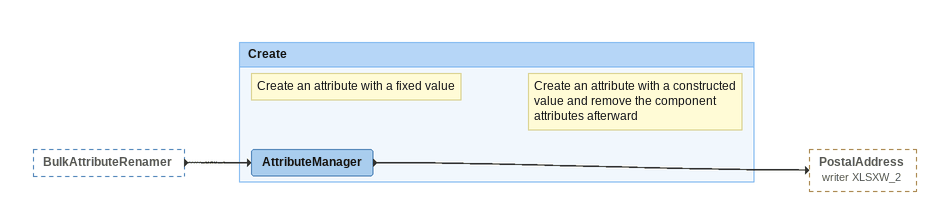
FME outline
BulkAttributeRenamer [outside]
    -> AttributeManager

Bookmark: Create
Note: Create an attribute with a fixed value
Note: Create an attribute with a constructed value and remove the component attributes afterward
AttributeManager
    -> PostalAddress (writer XLSXW_2)
